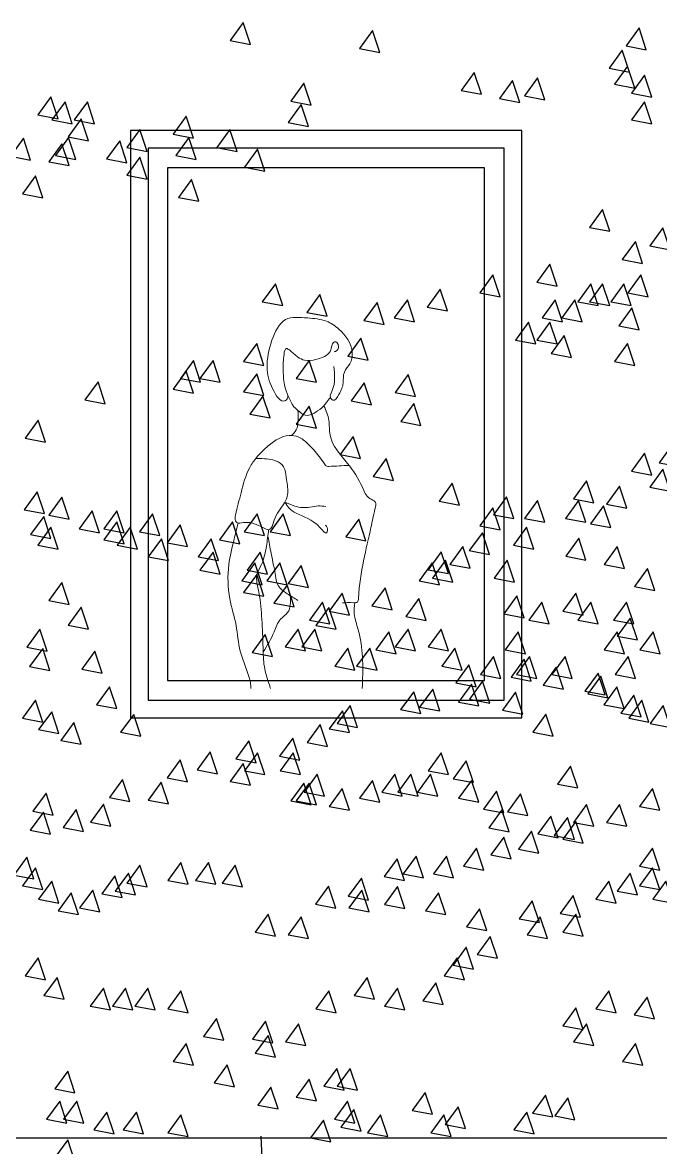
# Model space of a CAD drawing. Header units: millimetres. Extents: x 465413 to 965836, y 2516576 to 3795663.
# Drawn here: x 959123 to 960754, y 2762803 to 2765677 of the extents above; entities that cross this region are included whole.
import ezdxf

# ---------------------------------------------------------------- set-up
doc = ezdxf.new("R2010")
doc.units = ezdxf.units.MM
doc.layers.add('MUR-POH', color=64, linetype='Continuous')
doc.layers.add('Srafy', color=8, linetype='Continuous', lineweight=5)

# ---------------------------------------------------------------- blocks, each defined once
blk = doc.blocks.new('strom14', base_point=(-17517.4, -64197.3))
at = {"color": 1}
blk.add_line((-17433.9, -62727.3), (-17439.4, -62602.7), dxfattribs=at)
for points in [[(-17485.1, -59758), (-17518.5, -59803.9), (-17466.5, -59814)], [(-16473.6, -59771.7), (-16507, -59817.6), (-16455.1, -59827.6)], [(-17154.7, -59778.5), (-17188.1, -59824.4), (-17136.2, -59834.5)], [(-16516.9, -59828.6), (-16550.3, -59874.5), (-16498.4, -59884.6)], [(-16895.1, -59885.6), (-16928.5, -59931.5), (-16876.5, -59941.5)], [(-16503.2, -59869.6), (-16536.6, -59915.5), (-16484.7, -59925.6)], [(-17330.2, -59912.9), (-17363.6, -59958.8), (-17311.6, -59968.8)], [(-16797.1, -59906.1), (-16830.5, -59952), (-16778.6, -59962)], [(-16733.3, -59899.3), (-16766.7, -59945.1), (-16714.8, -59955.2)], [(-16460, -59892.4), (-16493.4, -59938.3), (-16441.4, -59948.4)], [(-17976.8, -59948.3), (-18010.2, -59994.2), (-17958.3, -60004.2)], [(-17940.7, -59960.8), (-17974.1, -60006.6), (-17922.1, -60016.7)], [(-17883.7, -59960.8), (-17917.1, -60006.6), (-17865.2, -60016.7)], [(-17337, -59967.6), (-17370.4, -60013.5), (-17318.5, -60023.5)], [(-16460, -59960.8), (-16493.4, -60006.6), (-16441.4, -60016.7)], [(-17899.5, -60004.5), (-17932.9, -60050.4), (-17881, -60060.4)], [(-17630.8, -59997.2), (-17664.3, -60043.1), (-17612.3, -60053.1)], [(-17749.3, -60031.4), (-17782.7, -60077.2), (-17730.8, -60087.3)], [(-17519.2, -60031.4), (-17552.6, -60077.2), (-17500.7, -60087.3)], [(-18047.1, -60053.7), (-18080.5, -60099.6), (-18028.6, -60109.6)], [(-17931.5, -60051.9), (-17964.9, -60097.7), (-17913, -60107.8)], [(-17801.1, -60060.7), (-17834.5, -60106.6), (-17782.6, -60116.7)], [(-17624, -60051.9), (-17657.4, -60097.7), (-17605.5, -60107.8)], [(-17948.7, -60067.8), (-17982.1, -60113.6), (-17930.2, -60123.7)], [(-17448.6, -60081.5), (-17482, -60127.3), (-17430.1, -60137.4)], [(-17749.3, -60102), (-17782.7, -60147.8), (-17730.8, -60157.9)], [(-18015.8, -60149.8), (-18049.2, -60195.7), (-17997.3, -60205.7)], [(-17617.2, -60158.9), (-17650.6, -60204.8), (-17598.7, -60214.8)], [(-16566.8, -60235.6), (-16600.2, -60281.4), (-16548.3, -60291.5)], [(-16412.9, -60282.8), (-16446.3, -60328.7), (-16394.4, -60338.7)], [(-16483.1, -60317.9), (-16516.5, -60363.8), (-16464.6, -60373.8)], [(-16701.4, -60375.3), (-16734.8, -60421.1), (-16682.9, -60431.2)], [(-16847.2, -60402.6), (-16880.6, -60448.5), (-16828.7, -60458.5)], [(-16469.1, -60402.6), (-16502.5, -60448.5), (-16450.6, -60458.5)], [(-17403.1, -60425.4), (-17436.5, -60471.3), (-17384.5, -60481.3)], [(-16596.6, -60425.4), (-16630, -60471.3), (-16578.1, -60481.3)], [(-16567, -60425.4), (-16600.4, -60471.3), (-16548.5, -60481.3)], [(-16512.4, -60425.4), (-16545.8, -60471.3), (-16493.8, -60481.3)], [(-17289.2, -60452.7), (-17322.6, -60498.6), (-17270.6, -60508.6)], [(-16981.6, -60439), (-17015, -60484.9), (-16963.1, -60495)], [(-17143.4, -60473.2), (-17176.8, -60519.1), (-17124.8, -60529.1)], [(-17065.9, -60466.4), (-17099.3, -60512.2), (-17047.4, -60522.3)], [(-16687.8, -60466.4), (-16721.2, -60512.2), (-16669.2, -60522.3)], [(-16637.6, -60466.4), (-16671, -60512.2), (-16619.1, -60522.3)], [(-16491.9, -60486.9), (-16525.3, -60532.7), (-16473.3, -60542.8)], [(-16756.1, -60523.3), (-16789.5, -60569.2), (-16737.6, -60579.2)], [(-16701.4, -60523.3), (-16734.8, -60569.2), (-16682.9, -60579.2)], [(-17450.9, -60578), (-17484.3, -60623.9), (-17432.4, -60633.9)], [(-17184.4, -60564.3), (-17217.8, -60610.2), (-17165.9, -60620.2)], [(-16665, -60557.5), (-16698.4, -60603.4), (-16646.5, -60613.4)], [(-16503.2, -60578), (-16536.6, -60623.9), (-16484.7, -60633.9)], [(-17612.6, -60621.3), (-17646, -60667.1), (-17594.1, -60677.2)], [(-17562.5, -60621.3), (-17595.9, -60667.1), (-17544, -60677.2)], [(-17316.5, -60621.3), (-17349.9, -60667.1), (-17298, -60677.2)], [(-17630.8, -60648.6), (-17664.3, -60694.5), (-17612.3, -60704.5)], [(-17450.9, -60655.4), (-17484.3, -60701.3), (-17432.4, -60711.3)], [(-17063.6, -60657.4), (-17097, -60703.3), (-17045, -60713.4)], [(-17856.4, -60675.9), (-17889.8, -60721.8), (-17837.9, -60731.8)], [(-17176, -60678.5), (-17209.4, -60724.4), (-17157.5, -60734.4)], [(-17434.9, -60712.4), (-17468.3, -60758.2), (-17416.4, -60768.3)], [(-17316.6, -60738.3), (-17350, -60784.1), (-17298.1, -60794.2)], [(-17049.5, -60731.2), (-17082.9, -60777.1), (-17031, -60787.2)], [(-18009, -60773.9), (-18042.4, -60819.7), (-17990.5, -60829.8)], [(-17204.1, -60815.6), (-17237.5, -60861.4), (-17185.6, -60871.5)], [(-16388.8, -60836.6), (-16422.2, -60882.5), (-16370.3, -60892.6)], [(-16460, -60858.1), (-16493.4, -60904), (-16441.4, -60914.1)], [(-17119.8, -60871.8), (-17153.2, -60917.6), (-17101.3, -60927.7)], [(-16412.5, -60899.3), (-16445.9, -60945.2), (-16394, -60955.3)], [(-16951.1, -60935), (-16984.5, -60980.9), (-16932.6, -60991)], [(-16608, -60928.7), (-16641.4, -60974.6), (-16589.5, -60984.7)], [(-16523.7, -60942.4), (-16557.1, -60988.3), (-16505.2, -60998.3)], [(-18012, -60956.7), (-18045.4, -61002.6), (-17993.4, -61012.7)], [(-17948.7, -60970.8), (-17982.1, -61016.7), (-17930.2, -61026.7)], [(-16812.1, -60969.5), (-16845.5, -61015.4), (-16793.6, -61025.4)], [(-16733.3, -60978.8), (-16766.7, -61024.7), (-16714.8, -61034.8)], [(-16628.5, -60978.8), (-16661.9, -61024.7), (-16610, -61034.8)], [(-17871.4, -61005.9), (-17904.8, -61051.8), (-17852.9, -61061.9)], [(-17808.1, -61005.9), (-17841.5, -61051.8), (-17789.6, -61061.9)], [(-16847.2, -60997.9), (-16880.6, -61043.7), (-16828.7, -61053.8)], [(-16564.7, -60992.5), (-16598.1, -61038.4), (-16546.2, -61048.4)], [(-17995.3, -61019.8), (-18028.7, -61065.7), (-17976.8, -61075.8)], [(-17808.5, -61033.5), (-17841.9, -61079.4), (-17790, -61089.4)], [(-17716.8, -61013), (-17750.2, -61058.8), (-17698.2, -61068.9)], [(-17512.9, -61034), (-17546.3, -61079.9), (-17494.4, -61090)], [(-17449.7, -61013), (-17483.1, -61058.8), (-17431.1, -61068.9)], [(-17382.9, -61013), (-17416.3, -61058.8), (-17364.4, -61068.9)], [(-17190.1, -61026.4), (-17223.5, -61072.2), (-17171.6, -61082.3)], [(-17977.1, -61047.2), (-18010.5, -61093), (-17958.6, -61103.1)], [(-17774.4, -61047.2), (-17807.8, -61093), (-17755.9, -61103.1)], [(-17646.5, -61041.1), (-17679.9, -61086.9), (-17628, -61097)], [(-16874.2, -61061.3), (-16907.6, -61107.2), (-16855.7, -61117.2)], [(-16761.3, -61047.5), (-16794.7, -61093.3), (-16742.8, -61103.4)], [(-16761.3, -61047.5), (-16794.7, -61093.3), (-16742.8, -61103.4)], [(-17694.6, -61076.8), (-17728, -61122.6), (-17676.1, -61132.7)], [(-17567.1, -61076.8), (-17600.5, -61122.6), (-17548.6, -61132.7)], [(-16924.2, -61096.4), (-16957.6, -61142.3), (-16905.7, -61152.3)], [(-16627.8, -61075.6), (-16661.2, -61121.4), (-16609.3, -61131.5)], [(-16529.4, -61096.7), (-16562.8, -61142.5), (-16510.9, -61152.6)], [(-17562.5, -61110.9), (-17595.9, -61156.8), (-17544, -61166.9)], [(-17441.8, -61110.9), (-17475.2, -61156.8), (-17423.3, -61166.9)], [(-16979.5, -61109.9), (-17012.9, -61155.8), (-16961, -61165.8)], [(-17455.4, -61138.3), (-17488.8, -61184.1), (-17436.9, -61194.2)], [(-17391.7, -61138.3), (-17425.1, -61184.1), (-17373.1, -61194.2)], [(-17337, -61145.1), (-17370.4, -61191), (-17318.5, -61201)], [(-17002.1, -61138.3), (-17035.5, -61184.1), (-16983.6, -61194.2)], [(-16968, -61131.4), (-17001.4, -61177.3), (-16949.4, -61187.4)], [(-16810.8, -61131.4), (-16844.2, -61177.3), (-16792.3, -61187.4)], [(-16452.1, -61152.9), (-16485.5, -61198.7), (-16433.5, -61208.8)], [(-17450.9, -61167.9), (-17484.3, -61213.8), (-17432.4, -61223.8)], [(-17948.7, -61188.6), (-17982.1, -61234.5), (-17930.2, -61244.6)], [(-17373.4, -61195.2), (-17406.8, -61241.1), (-17354.9, -61251.1)], [(-17122.9, -61202), (-17156.3, -61247.9), (-17104.3, -61258)], [(-17282.3, -61238.5), (-17315.7, -61284.4), (-17263.8, -61294.4)], [(-17232.2, -61215.7), (-17265.6, -61261.6), (-17213.7, -61271.6)], [(-17036.3, -61229.4), (-17069.7, -61275.2), (-17017.8, -61285.3)], [(-16785.7, -61222.5), (-16819.1, -61268.4), (-16767.2, -61278.5)], [(-16721.9, -61238.5), (-16755.3, -61284.4), (-16703.4, -61294.4)], [(-16635.4, -61215.7), (-16668.8, -61261.6), (-16616.9, -61271.6)], [(-16596.6, -61238.5), (-16630, -61284.4), (-16578.1, -61294.4)], [(-16505.5, -61238.5), (-16538.9, -61284.4), (-16487, -61294.4)], [(-17899.5, -61251.9), (-17932.9, -61297.8), (-17881, -61307.8)], [(-17266.4, -61252.2), (-17299.8, -61298), (-17247.9, -61308.1)], [(-16496.4, -61279.5), (-16529.8, -61325.4), (-16477.9, -61335.4)], [(-18004.9, -61308.1), (-18038.3, -61354), (-17986.4, -61364)], [(-17429, -61321.5), (-17462.4, -61367.4), (-17410.5, -61377.5)], [(-17344.7, -61307.5), (-17378.1, -61353.3), (-17326.2, -61363.4)], [(-17302.5, -61307.5), (-17335.9, -61353.3), (-17284, -61363.4)], [(-17112.8, -61314.5), (-17146.2, -61360.4), (-17094.2, -61370.4)], [(-17063.6, -61307.5), (-17097, -61353.3), (-17045, -61363.4)], [(-16979.2, -61307.5), (-17012.6, -61353.3), (-16960.7, -61363.4)], [(-16782.4, -61314.5), (-16815.8, -61360.4), (-16763.9, -61370.4)], [(-16529.4, -61314.5), (-16562.8, -61360.4), (-16510.9, -61370.4)], [(-16438, -61314.5), (-16471.4, -61360.4), (-16419.5, -61370.4)], [(-17997.9, -61357.3), (-18031.3, -61403.2), (-17979.4, -61413.2)], [(-17864.4, -61364.3), (-17897.8, -61410.2), (-17845.8, -61420.3)], [(-17218.2, -61356.7), (-17251.6, -61402.5), (-17199.7, -61412.6)], [(-17162, -61356.7), (-17195.4, -61402.5), (-17143.4, -61412.6)], [(-16944.1, -61356.7), (-16977.5, -61402.5), (-16925.6, -61412.6)], [(-16845.7, -61377.8), (-16879.1, -61423.6), (-16827.1, -61433.7)], [(-16767.5, -61384.3), (-16800.9, -61430.1), (-16749, -61440.2)], [(-16753.8, -61377.4), (-16787.2, -61423.3), (-16735.3, -61433.4)], [(-16662.9, -61377.8), (-16696.3, -61423.6), (-16644.4, -61433.7)], [(-16501.3, -61377.8), (-16534.7, -61423.6), (-16482.7, -61433.7)], [(-16908.9, -61398.8), (-16942.3, -61444.7), (-16890.4, -61454.8)], [(-16685.5, -61404.8), (-16718.9, -61450.6), (-16667, -61460.7)], [(-16873.8, -61441), (-16907.2, -61486.9), (-16855.3, -61496.9)], [(-16578.6, -61419.9), (-16612, -61465.8), (-16560.1, -61475.8)], [(-16571.6, -61427.5), (-16605, -61473.4), (-16553.1, -61483.5)], [(-17826.8, -61454.9), (-17860.2, -61500.7), (-17808.2, -61510.8)], [(-17049.7, -61467.6), (-17083.1, -61513.4), (-17031.2, -61523.5)], [(-17001.1, -61460.8), (-17034.5, -61506.7), (-16982.6, -61516.8)], [(-16901.9, -61448), (-16935.3, -61493.9), (-16883.4, -61504)], [(-16789.4, -61469.1), (-16822.8, -61515), (-16770.9, -61525)], [(-16530.6, -61454.9), (-16564, -61500.7), (-16512.1, -61510.8)], [(-18015.8, -61489), (-18049.2, -61534.9), (-17997.3, -61545)], [(-16487.2, -61476.1), (-16520.6, -61522), (-16468.7, -61532.1)], [(-16466.8, -61489), (-16500.2, -61534.9), (-16448.3, -61545)], [(-17974.8, -61518.6), (-18008.2, -61564.5), (-17956.3, -61574.6)], [(-17765.3, -61525.5), (-17798.7, -61571.3), (-17746.7, -61581.4)], [(-17232, -61516.2), (-17265.4, -61562), (-17213.5, -61572.1)], [(-17211.7, -61502.7), (-17245.1, -61548.5), (-17193.2, -61558.6)], [(-16712.1, -61525.3), (-16745.5, -61571.2), (-16693.6, -61581.3)], [(-16412.1, -61502.7), (-16445.5, -61548.6), (-16393.6, -61558.6)], [(-17917.9, -61546), (-17951.3, -61591.8), (-17899.4, -61601.9)], [(-17288.7, -61551.3), (-17322.1, -61597.1), (-17270.2, -61607.2)], [(-17470.9, -61593.1), (-17504.3, -61639), (-17452.4, -61649)], [(-17358.9, -61586.4), (-17392.3, -61632.2), (-17340.4, -61642.3)], [(-17646.4, -61641.7), (-17679.8, -61687.6), (-17627.9, -61697.6)], [(-17569.5, -61621.5), (-17602.9, -61667.3), (-17551, -61677.4)], [(-17448.6, -61623.4), (-17482, -61669.3), (-17430.1, -61679.3)], [(-17357.5, -61623.4), (-17390.9, -61669.3), (-17339, -61679.3)], [(-16979.3, -61623.4), (-17012.7, -61669.3), (-16960.8, -61679.3)], [(-17485.1, -61650.7), (-17518.5, -61696.6), (-17466.5, -61706.7)], [(-16915.6, -61643.9), (-16949, -61689.8), (-16897, -61699.8)], [(-16649, -61657.6), (-16682.4, -61703.4), (-16630.5, -61713.5)], [(-17793.6, -61691.6), (-17827, -61737.5), (-17775.1, -61747.6)], [(-17695, -61698.4), (-17728.4, -61744.3), (-17676.5, -61754.3)], [(-17330.2, -61700.8), (-17363.6, -61746.7), (-17311.6, -61756.8)], [(-17316.5, -61700.8), (-17349.9, -61746.7), (-17298, -61756.8)], [(-17296, -61678.1), (-17329.4, -61723.9), (-17277.5, -61734)], [(-17154.7, -61694), (-17188.1, -61739.9), (-17136.2, -61749.9)], [(-17097.8, -61678.1), (-17131.2, -61723.9), (-17079.3, -61734)], [(-17056.8, -61678.1), (-17090.2, -61723.9), (-17038.3, -61734)], [(-17006.7, -61678.1), (-17040.1, -61723.9), (-16988.2, -61734)], [(-16901.9, -61694), (-16935.3, -61739.9), (-16883.4, -61749.9)], [(-17989.3, -61726.7), (-18022.7, -61772.6), (-17970.8, -61782.7)], [(-17232.2, -61714.5), (-17265.6, -61760.4), (-17213.7, -61770.4)], [(-16838.1, -61721.3), (-16871.5, -61767.2), (-16819.6, -61777.3)], [(-16776.6, -61728.2), (-16810, -61774), (-16758.1, -61784.1)], [(-16439.5, -61714.5), (-16472.9, -61760.4), (-16420.9, -61770.4)], [(-17842.2, -61755.1), (-17875.6, -61800.9), (-17823.7, -61811)], [(-16608, -61755.5), (-16641.4, -61801.4), (-16589.5, -61811.4)], [(-16523.7, -61755.5), (-16557.1, -61801.4), (-16505.2, -61811.4)], [(-17996.1, -61775.3), (-18029.5, -61821.2), (-17977.6, -61831.3)], [(-17912.4, -61768.6), (-17945.8, -61814.4), (-17893.9, -61824.5)], [(-16824.4, -61769.2), (-16857.8, -61815), (-16805.9, -61825.1)], [(-16699.1, -61785.1), (-16732.6, -61831), (-16680.6, -61841)], [(-16656.9, -61788.8), (-16690.3, -61834.7), (-16638.4, -61844.8)], [(-16635.4, -61798.8), (-16668.8, -61844.6), (-16616.9, -61854.7)], [(-16818.9, -61838.8), (-16852.3, -61884.6), (-16800.4, -61894.7)], [(-16748.7, -61823.9), (-16782.1, -61869.8), (-16730.2, -61879.8)], [(-16889.1, -61867.1), (-16922.5, -61913), (-16870.6, -61923)], [(-16439.5, -61867.1), (-16472.9, -61913), (-16420.9, -61923)], [(-18038.6, -61889.9), (-18072, -61935.8), (-18020.1, -61945.8)], [(-17091.6, -61894.1), (-17125, -61940), (-17073.1, -61950)], [(-17043, -61887.4), (-17076.4, -61933.2), (-17024.5, -61943.3)], [(-16966, -61887.4), (-16999.4, -61933.2), (-16947.5, -61943.3)], [(-18015.8, -61917.2), (-18049.2, -61963.1), (-17997.3, -61973.1)], [(-17778.9, -61930.9), (-17812.3, -61976.8), (-17760.4, -61986.8)], [(-17749.3, -61910.4), (-17782.7, -61956.3), (-17730.8, -61966.3)], [(-17644.5, -61903.6), (-17677.9, -61949.4), (-17626, -61959.5)], [(-17573.9, -61903.6), (-17607.3, -61949.4), (-17555.4, -61959.5)], [(-17505.6, -61910.4), (-17539, -61956.3), (-17487, -61966.3)], [(-16496.4, -61930.9), (-16529.8, -61976.8), (-16477.9, -61986.8)], [(-16439.5, -61917.2), (-16472.9, -61963.1), (-16420.9, -61973.1)], [(-17974.8, -61951.4), (-18008.2, -61997.2), (-17956.3, -62007.3)], [(-17813.1, -61937.7), (-17846.5, -61983.6), (-17794.6, -61993.6)], [(-17183.4, -61944), (-17216.8, -61989.9), (-17164.9, -62000)], [(-16551.1, -61951.4), (-16584.5, -61997.2), (-16532.6, -62007.3)], [(-16405.3, -61951.4), (-16438.7, -61997.2), (-16386.8, -62007.3)], [(-17924.7, -61981), (-17958.1, -62026.9), (-17906.2, -62036.9)], [(-17870, -61974.2), (-17903.4, -62020), (-17851.5, -62030.1)], [(-17267.1, -61964.3), (-17300.5, -62010.2), (-17248.6, -62020.2)], [(-17182.1, -61974.2), (-17215.5, -62020), (-17163.6, -62030.1)], [(-17091, -61965), (-17124.4, -62010.9), (-17072.5, -62021)], [(-16986.2, -61981), (-17019.6, -62026.9), (-16967.7, -62036.9)], [(-16642.2, -61987.8), (-16675.6, -62033.7), (-16623.7, -62043.8)], [(-16747, -62001.5), (-16780.4, -62047.4), (-16728.5, -62057.4)], [(-17421.3, -62035.7), (-17454.7, -62081.5), (-17402.8, -62091.6)], [(-17337, -62042.5), (-17370.4, -62088.4), (-17318.5, -62098.4)], [(-16881.4, -62022), (-16914.8, -62067.9), (-16862.9, -62077.9)], [(-16726.5, -62042.5), (-16759.9, -62088.4), (-16708, -62098.4)], [(-16635.4, -62035.7), (-16668.8, -62081.5), (-16616.9, -62091.6)], [(-16854.1, -62092.6), (-16887.5, -62138.5), (-16835.5, -62148.5)], [(-16915.6, -62119.9), (-16949, -62165.8), (-16897, -62175.9)], [(-18009, -62147.3), (-18042.4, -62193.1), (-17990.5, -62203.2)], [(-16938.3, -62147.3), (-16971.7, -62193.1), (-16919.8, -62203.2)], [(-17961.2, -62197.4), (-17994.6, -62243.2), (-17942.6, -62253.3)], [(-17168.4, -62197.4), (-17201.8, -62243.2), (-17149.9, -62253.3)], [(-16993, -62211), (-17026.4, -62256.9), (-16974.5, -62267)], [(-17842.7, -62224.7), (-17876.1, -62270.6), (-17824.2, -62280.6)], [(-17785.8, -62224.7), (-17819.2, -62270.6), (-17767.2, -62280.6)], [(-17728.8, -62224.7), (-17762.2, -62270.6), (-17710.3, -62280.6)], [(-17644.5, -62231.5), (-17677.9, -62277.4), (-17626, -62287.5)], [(-17266.4, -62231.5), (-17299.8, -62277.4), (-17247.9, -62287.5)], [(-17091, -62224.7), (-17124.4, -62270.6), (-17072.5, -62280.6)], [(-16551.1, -62231.5), (-16584.5, -62277.4), (-16532.6, -62287.5)], [(-16635.4, -62274.8), (-16668.8, -62320.7), (-16616.9, -62330.7)], [(-16453.1, -62247.5), (-16486.5, -62293.3), (-16434.6, -62303.4)], [(-17553.4, -62302.1), (-17586.8, -62348), (-17534.9, -62358.1)], [(-17428.1, -62309), (-17461.5, -62354.8), (-17409.6, -62364.9)], [(-17343.8, -62315.8), (-17377.2, -62361.7), (-17325.3, -62371.7)], [(-16608, -62315.8), (-16641.4, -62361.7), (-16589.5, -62371.7)], [(-17421.3, -62345.4), (-17454.7, -62391.3), (-17402.8, -62401.3)], [(-17630.8, -62365.9), (-17664.3, -62411.8), (-17612.3, -62421.8)], [(-16482.7, -62365.9), (-16516.1, -62411.8), (-16464.2, -62421.8)], [(-17933.8, -62436.5), (-17967.2, -62482.4), (-17915.3, -62492.4)], [(-17526.1, -62420.6), (-17559.5, -62466.4), (-17507.6, -62476.5)], [(-17245.9, -62429.7), (-17279.3, -62475.5), (-17227.4, -62485.6)], [(-17211.7, -62429.7), (-17245.1, -62475.5), (-17193.2, -62485.6)], [(-17316.5, -62457), (-17349.9, -62502.9), (-17298, -62512.9)], [(-17414.4, -62477.5), (-17447.8, -62523.4), (-17395.9, -62533.4)], [(-17020.3, -62491.2), (-17053.7, -62537), (-17001.8, -62547.1)], [(-16712.8, -62498), (-16746.2, -62543.9), (-16694.3, -62553.9)], [(-16655.9, -62504.8), (-16689.3, -62550.7), (-16637.4, -62560.8)], [(-17954.3, -62513.9), (-17987.7, -62559.8), (-17935.8, -62569.9)], [(-17911, -62513.9), (-17944.4, -62559.8), (-17892.5, -62569.9)], [(-17218.5, -62513.9), (-17251.9, -62559.8), (-17200, -62569.9)], [(-17202.6, -62534.4), (-17236, -62580.3), (-17184.1, -62590.4)], [(-16936.1, -62527.6), (-16969.5, -62573.5), (-16917.5, -62583.5)], [(-17833.6, -62541.3), (-17867, -62587.1), (-17815.1, -62597.2)], [(-17758.4, -62541.3), (-17791.8, -62587.1), (-17739.9, -62597.2)], [(-17644.5, -62548.1), (-17677.9, -62594), (-17626, -62604)], [(-17280, -62561.8), (-17313.4, -62607.6), (-17261.5, -62617.7)], [(-17134.2, -62548.1), (-17167.6, -62594), (-17115.7, -62604)], [(-16972.5, -62548.1), (-17005.9, -62594), (-16954, -62604)], [(-16760.7, -62541.3), (-16794.1, -62587.1), (-16742.1, -62597.2)], [(-17933.8, -62611.9), (-17967.2, -62657.8), (-17915.3, -62667.8)]]:
    blk.add_lwpolyline(points, close=True, dxfattribs=at)

msp = doc.modelspace()

# ---------------------------------------------------------------- linework, layer by layer
at = {"layer": 'MUR-POH', "color": 252}
for points in [[(959399.1, 2765400.9), (959399.1, 2763900.9), (960399.1, 2763900.9), (960399.1, 2765400.9)], [(959444.1, 2765355.9), (959444.1, 2763945.9), (960354.1, 2763945.9), (960354.1, 2765355.9)], [(959494.1, 2765305.9), (959494.1, 2763995.9), (960304.1, 2763995.9), (960304.1, 2765305.9)]]:
    msp.add_lwpolyline(points, close=True, dxfattribs=at)
msp.add_lwpolyline([(953685.3, 2762827.5), (961515.6, 2762827.5)], dxfattribs=at)
at = {"layer": 'Srafy'}
for points in [[(959918.7, 2764798.7), (959914.6, 2764736.8), (959910.4, 2764719.2), (959916.3, 2764711.9), (959932, 2764726.7), (959942.7, 2764756.1), (959945.7, 2764783.9), (959960, 2764805), (959966, 2764834.3), (959931.5, 2764893.9), (959899.9, 2764913.9), (959851.4, 2764922.3), (959795.6, 2764918.1), (959760.8, 2764865.5), (959748.2, 2764796.1), (959762.9, 2764740.3), (959795.1, 2764711.1), (959799.8, 2764715.6), (959801.5, 2764724.4)], [(959816.3, 2764695.5), (959792.6, 2764751.2), (959789.5, 2764791.5), (959791.5, 2764829.7), (959797.7, 2764844.1), (959806, 2764840), (959826.7, 2764822.4), (959844.3, 2764814.2), (959873.2, 2764816.3), (959909.4, 2764836.9), (959914.6, 2764853.4), (959920.8, 2764861.7), (959931.1, 2764850.3), (959922.9, 2764836.9), (959919.8, 2764835.9)], [(959816.3, 2764695.5), (959830.8, 2764683.1), (959842.2, 2764674.8), (959858.7, 2764674.8), (959877.4, 2764685.1), (959897, 2764701.7), (959907.3, 2764716.1), (959910.4, 2764719.2)], [(959893.7, 2764698), (959906, 2764660.7), (959909.2, 2764623.2), (959953.7, 2764550.6), (959991.9, 2764489.7), (960010.6, 2764461.2), (960024.4, 2764452.4), (960023.9, 2764434.1), (960013.6, 2764386.9), (959981.7, 2764206.1), (959979.2, 2764196.7), (959969.1, 2764195), (959940.6, 2764194.6)], [(959810.9, 2764622.1), (959822.7, 2764636.5), (959827.6, 2764658.3), (959826.9, 2764686.5)], [(959957.6, 2764545.7), (959906.2, 2764543), (959900.8, 2764543.4), (959894.8, 2764549.4), (959881.5, 2764568.6), (959851.8, 2764601.3), (959828, 2764618.5), (959804.3, 2764622), (959775.6, 2764613.1), (959747.8, 2764592.4), (959721.6, 2764566.2), (959703.8, 2764540), (959681.8, 2764475.9), (959667.8, 2764418.8), (959667.6, 2764403.8), (959670.8, 2764399.7), (959688.3, 2764399.4), (959746.3, 2764382.8), (959752.6, 2764381.2), (959757.9, 2764384.8), (959766.3, 2764406.1), (959792.4, 2764450.3), (959800.8, 2764471.3), (959797.9, 2764509.3), (959793.3, 2764535.4), (959786.8, 2764547.1), (959763.3, 2764559.5), (959719.4, 2764563.5)], [(959793.5, 2764452.1), (959804.1, 2764437.2), (959822.4, 2764423.7), (959884, 2764386.2), (959900.5, 2764373.5), (959902, 2764387), (959896.7, 2764393)], [(959793.5, 2764452.1), (959819, 2764441.6), (959857.8, 2764438.7), (959878.7, 2764442.2), (959898.4, 2764440.4)], [(959827.1, 2764200.9), (959800, 2764217.9), (959782, 2764231.9), (959773, 2764246.9), (959769, 2764269.8), (959765, 2764289.8), (959758.6, 2764320.6), (959750.3, 2764366.1)], [(959738.3, 2764069.4), (959766.3, 2764120.4), (959782.8, 2764152.6), (959800.8, 2764169.8), (959807.4, 2764213.2)]]:
    msp.add_spline(points, degree=3, dxfattribs=at)
for points, knots in [([(959707.1, 2763975.9), (959707.2, 2763981), (959702.8, 2764014.4), (959675.6, 2764064.1), (959671.6, 2764138.8), (959648.5, 2764209.9), (959646.1, 2764286), (959662.2, 2764349.4), (959670.7, 2764384.6), (959674.1, 2764398.2)], [687.024777, 687.024777, 687.024777, 687.024777, 702.19655, 786.249772, 853.129709, 923.043407, 1010.004189, 1076.596761, 1118.691022, 1118.691022, 1118.691022, 1118.691022]), ([(959752.2, 2764381.1), (959750.5, 2764367.2), (959746.8, 2764337.1), (959739, 2764298.6), (959716.2, 2764262.6), (959731.1, 2764213.1), (959735, 2764151.3), (959738.2, 2764088.1), (959738.8, 2764031.4), (959750, 2763997.2), (959756.1, 2763978.9), (959757.1, 2763975.9)], [0, 0, 0, 0, 42.294206, 91.050744, 116.889781, 165.182116, 234.003, 306.201026, 354.410178, 403.166715, 412.685163, 412.685163, 412.685163, 412.685163]), ([(959972.5, 2764195), (959971.1, 2764185), (959969.3, 2764172), (959974.8, 2764145.9), (959995.4, 2764085.3), (959993.4, 2764023.7), (959991.4, 2763975.9)], [0, 0, 0, 0, 29.958886, 38.59946, 79.737316, 221.193589, 221.193589, 221.193589, 221.193589])]:
    msp.add_open_spline(points, degree=3, knots=knots, dxfattribs=at)

# ---------------------------------------------------------------- block references
at = {"layer": 'MUR-POH', "color": 6}
msp.add_blockref('strom14', (959655.2, 2761237.8), dxfattribs=at)

doc.saveas('drawing.dxf')
